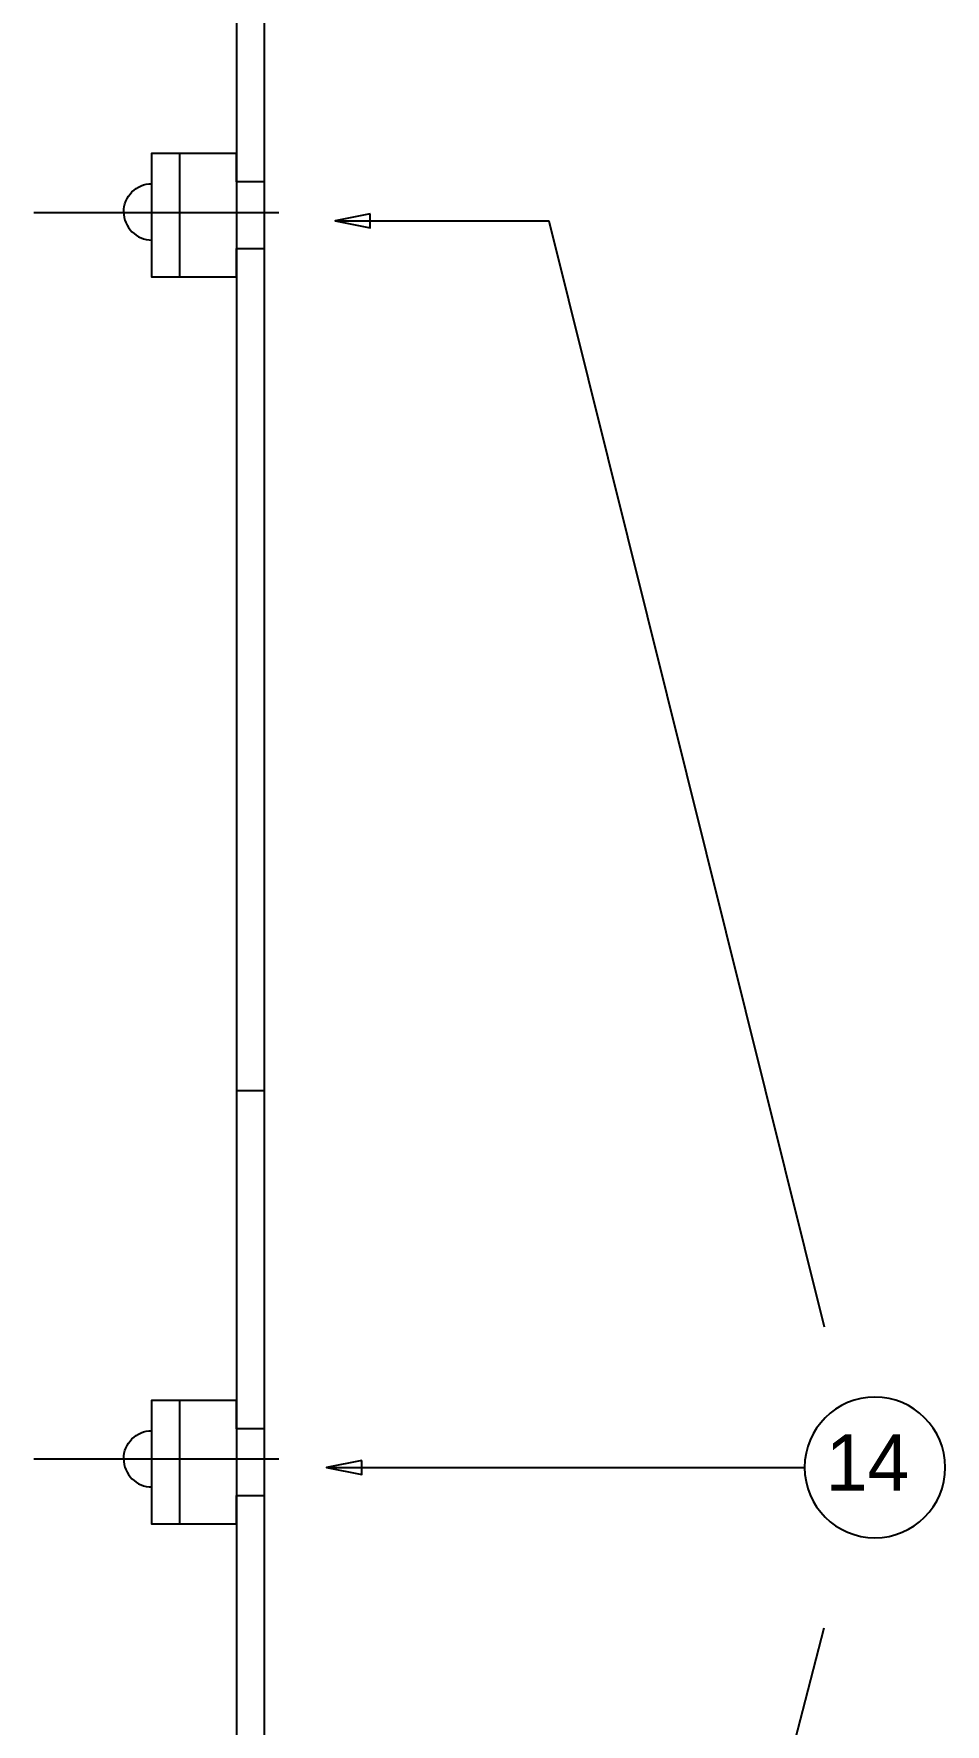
# Model space of a CAD drawing. Extents: x -13164 to 30582, y -10288 to 18382.
# Drawn here: x 15010 to 18252, y 5098 to 11104 of the extents above; entities that cross this region are included whole.
import ezdxf

# ---------------------------------------------------------------- set-up
doc = ezdxf.new("R2010")
doc.units = 0
doc.layers.add('DF_ASSEMBLY_NOTES', color=2, linetype='CONTINUOUS')

msp = doc.modelspace()

# ---------------------------------------------------------------- linework, layer by layer
at = {"layer": 'DF_ASSEMBLY_NOTES'}
for points in [[(15830.902, 7348.622), (15830.902, 14500), (15730.902, 14500), (15730.902, 7348.622)], [(15530.232, 10240), (15430.232, 10240), (15430.232, 10680), (15530.232, 10680)], [(15830.232, 10340), (15730.232, 10340), (15730.232, 10240), (15530.232, 10240), (15530.232, 10680), (15730.232, 10680), (15730.232, 10580), (15830.232, 10580)], [(15010.4023, 10470), (15881.572, 10470)], [(16206.773, 10465), (16081.572, 10440), (16206.773, 10415), (16206.773, 10465)], [(16081.572, 10440), (16841.572, 10440), (17821.572, 6510)], [(15530.232, 5808.9805), (15430.232, 5808.9805), (15430.232, 6248.9805), (15530.232, 6248.9805)], [(15830.232, 5908.9805), (15730.232, 5908.9805), (15730.232, 5808.9805), (15530.232, 5808.9805), (15530.232, 6248.9805), (15730.232, 6248.9805), (15730.232, 6148.9805), (15830.232, 6148.9805)], [(15010.4023, 6040.6524), (15881.572, 6040.6524)], [(16176.773, 6035), (16051.572, 6010), (16176.773, 5985), (16176.773, 6035)], [(16051.572, 6010), (17751.572, 6010)], [(16101.572, 1650), (16841.572, 1650), (17821.572, 5440)]]:
    msp.add_lwpolyline(points, dxfattribs=at)
for points in [[(15330.232, 10471.6719, -0.414214), (15430.232, 10571.6719)], [(15330.232, 10471.6719, 0.414214), (15430.232, 10371.6719)], [(18251.572, 6010, 1), (17751.572, 6010, 1), (18251.572, 6010)], [(15330.232, 6040.6524, -0.414214), (15430.232, 6140.6524)], [(15330.232, 6040.6524, 0.414214), (15430.232, 5940.6524)]]:
    msp.add_lwpolyline(points, format="xyb", dxfattribs=at)
msp.add_lwpolyline([(15830.902, -3251.378), (15830.902, 7348.622), (15730.902, 7348.622), (15730.902, -3251.378)], close=True, dxfattribs=at)

# ---------------------------------------------------------------- texts
msp.add_text('14', height=200, dxfattribs=at).set_placement((17826.572, 5927.6515))

doc.saveas('drawing.dxf')
